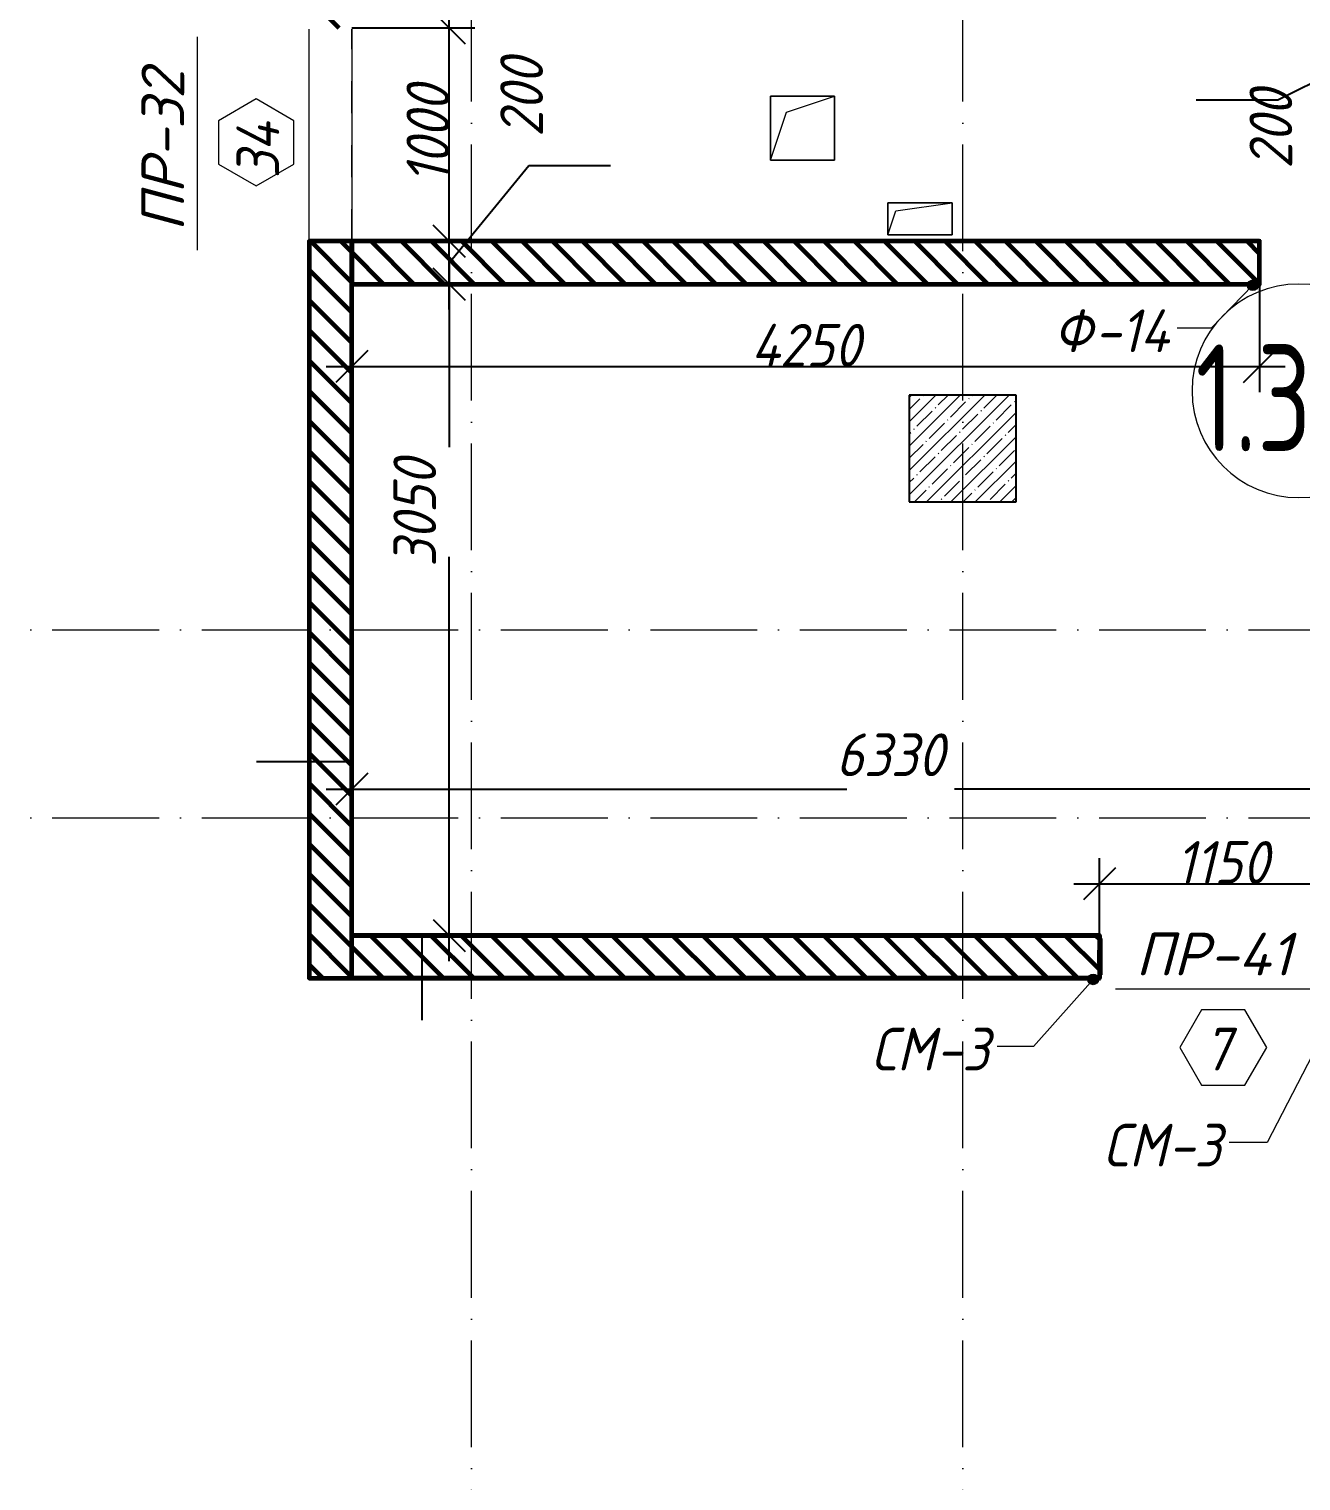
# Model space of a CAD drawing. Header units: millimetres. Extents: x 12986 to 523328, y -9759 to 30092.
# Drawn here: x 112086 to 118041, y 18165 to 24964 of the extents above; entities that cross this region are included whole.
import ezdxf

# ---------------------------------------------------------------- set-up
doc = ezdxf.new("R2010")
doc.units = ezdxf.units.MM
doc.linetypes.add('50_200_ШТРИХ_1Т_ш5_п1_п1_', pattern=[700, 500, -100, 0, -100])
doc.linetypes.add('Штрих короткий', pattern=[300, 150, -150])
for name, color, linetype, lineweight in [('5) Блок ячеистый', 160, 'Continuous', 60), ('A-ANNO-DIMS', 7, 'Continuous', 9), ('A-AREA-IDEN', 7, 'Continuous', 9), ('A-DOOR-2', 7, 'Continuous', 5), ('A-DOOR-3', 7, 'Штрих короткий', 5), ('A-DOOR-IDEN', 7, 'Continuous', 9), ('A-FLOR', 7, 'Continuous', 9), ('A-GENM', 7, 'Continuous', 9), ('A-GENM-1', 7, 'Continuous', 25), ('A-GENM-IDEN', 7, 'Continuous', 9), ('I-WALL', 7, 'Continuous', 5), ('S-COLS', 7, 'Continuous', 9), ('S-COLS-1', 7, 'Continuous', 5), ('S-COLS-2', 7, 'Continuous', 25), ('Оси-2', 7, '50_200_ШТРИХ_1Т_ш5_п1_п1_', 9)]:
    doc.layers.add(name, color=color, linetype=linetype, lineweight=lineweight)
doc.layers.add('A-WALL-2', color=7, linetype='Continuous', lineweight=13, true_color=0x000000)
doc.styles.add('ISOCPEUR_I_3', font='isocpeui.ttf', dxfattribs={"width": 0.9, "height": 200})
doc.styles.add('ISOCPEUR_I_5', font='isocpeui.ttf', dxfattribs={"height": 200})
doc.styles.add('СПДС', font='ГОСТ тип А.ttf', dxfattribs={"width": 0.9})
doc.dimstyles.new('ISO-2_0_0_9К_СРЕДНИЙ_1', dxfattribs={"dimscale": 304.8, "dimtxt": 199.196235, "dimasz": 0.492126, "dimexe": 0.393701, "dimexo": 0, "dimgap": 0, "dimtad": 1, "dimdec": 0, "dimzin": 0, "dimdsep": 46, "dimtxsty": 'ISOCPEUR_I_3', "dimblk1": 'OBLIQUE', "dimblk2": 'OBLIQUE', "dimsah": 1, "dimcen": 0.09, "dimdle": 0.393701, "dimazin": 0, "dimtfac": 1, "dimtdec": 4, "dimtix": 1, "dimtmove": 2, "dimatfit": 3, "dimfxl": 1, "dimtvp": 1, "dimtolj": 1, "dimtzin": 0, "dimarcsym": 2})
doc.dimstyles.new('ISO-2_0_0_9К_СРЕДНИЙ_6', dxfattribs={"dimscale": 304.8, "dimtxt": 199.196235, "dimasz": 0.492126, "dimexe": 0.393701, "dimexo": 0, "dimgap": 0, "dimtad": 1, "dimdec": 0, "dimzin": 0, "dimdsep": 46, "dimtxsty": 'ISOCPEUR_I_3', "dimblk1": 'OBLIQUE', "dimblk2": 'OBLIQUE', "dimsah": 1, "dimcen": 0.09, "dimdle": 0.393701, "dimazin": 0, "dimtfac": 1, "dimtdec": 4, "dimtix": 1, "dimtmove": 1, "dimatfit": 3, "dimfxl": 1, "dimtvp": 1, "dimtolj": 1, "dimtzin": 0, "dimarcsym": 2})
doc.dimstyles.new('ISO-2_0_0_9К_СРЕДНИЙ_7', dxfattribs={"dimscale": 304.8, "dimtxt": 199.196235, "dimasz": 0.492126, "dimexe": 0.393701, "dimexo": 0, "dimgap": 0, "dimtad": 1, "dimdec": 0, "dimzin": 0, "dimdsep": 46, "dimtxsty": 'ISOCPEUR_I_3', "dimblk1": 'OBLIQUE', "dimblk2": 'OBLIQUE', "dimsah": 1, "dimcen": 0.09, "dimdle": 0.393701, "dimazin": 0, "dimtfac": 1, "dimtdec": 4, "dimtix": 1, "dimtmove": 0, "dimatfit": 3, "dimfxl": 1, "dimtvp": 1, "dimtolj": 1, "dimtzin": 0, "dimarcsym": 2})
doc.dimstyles.get("Standard").update_dxf_attribs({"dimtxt": 0.18, "dimasz": 0.18, "dimexe": 0.18, "dimexo": 0.0625, "dimgap": 0.09, "dimtad": 0, "dimtih": 1, "dimtoh": 1, "dimdec": 4, "dimzin": 0, "dimdsep": 46, "dimtxsty": 'Standard', "dimcen": 0.09, "dimadec": 0, "dimazin": 0, "dimtfac": 1, "dimtdec": 4, "dimtofl": 0, "dimtmove": 0, "dimatfit": 3, "dimfxl": 1, "dimtolj": 1, "dimtzin": 0, "dimarcsym": 0})
pattern_1 = [(135, (61996.89, 0), (-70.71068, -70.71068), [])]

# ---------------------------------------------------------------- blocks, each defined once
blk = doc.blocks.new('BSC_Колонна _Прямоугольная - 500х500-21781336-АР1_Кладочный план 1 этажа')
at = {"layer": 'S-COLS-1'}
h = blk.add_hatch(dxfattribs=at)
h.set_pattern_fill('FP_41', color=256, style=0, pattern_type=2)
h.set_pattern_definition([(45, (-54460, -23000), (-57.02463, 57.02463), []), (45, (-54402.975, -23000), (-57.02463, 57.02463), [100.806, -20.161, 3.353, -16.808])])
h.paths.add_polyline_path([(-250, -250), (250, -250), (250, 250), (-250, 250)], flags=0)
at = {"layer": 'S-COLS-2'}
for p, q in [((250, 250), (-250, 250)), ((-250, 250), (-250, -250)), ((250, -250), (250, 250)), ((-250, -250), (250, -250))]:
    blk.add_line(p, q, dxfattribs=at)
blk = doc.blocks.new('AR_Отверстие прямоугольное _в плите_ - AR_Отверстие прямоугольное _в плите_-24470276-АР1_Кладочный план 1 этажа')
at = {"layer": 'A-GENM'}
for p, q in [((150, 75), (-150, 75)), ((-150, 75), (-150, -75)), ((-112.5, 37.5), (150, 75)), ((150, -75), (150, 75)), ((-150, -75), (-112.5, 37.5)), ((-150, -75), (150, -75))]:
    blk.add_line(p, q, dxfattribs=at)
blk = doc.blocks.new('AR_Отверстие прямоугольное _в плите_ - AR_Отверстие прямоугольное _в плите_-26860715-АР1_Кладочный план 1 этажа')
at = {"layer": 'A-GENM'}
for p, q in [((150, 150), (-150, 150)), ((-150, 150), (-150, -150)), ((-75, 75), (150, 150)), ((150, -150), (150, 150)), ((-150, -150), (-75, 75)), ((-150, -150), (150, -150))]:
    blk.add_line(p, q, dxfattribs=at)
blk = doc.blocks.new('Фахверк_СКБ_Уголок - Ф-14_200х4010 h _потолок _3_880_-26977327-АР1_Кладочный план 1 этажа')
at = {"layer": 'A-GENM-1'}
for p, q in [((200, 156), (125, 156)), ((125, 156), (125, 81)), ((131, 81), (131, 150)), ((131, 150), (200, 150)), ((200, 150), (200, 156)), ((125, 81), (131, 81)), ((131, 19), (125, 19)), ((125, 19), (125, -56)), ((131, -50), (131, 19)), ((125, -56), (200, -56)), ((200, -50), (131, -50)), ((200, -56), (200, -50))]:
    blk.add_line(p, q, dxfattribs=at)
blk = doc.blocks.new('Фахверк_СКБ_Уголок_Тип 2 - СМ-3_200х2230h-26671997-АР1_Кладочный план 1 этажа')
at = {"layer": 'A-GENM-1'}
for p, q in [((125, 156), (125, 81)), ((200, 156), (125, 156)), ((131, 81), (131, 150)), ((131, 150), (200, 150)), ((200, 150), (200, 156)), ((125, 81), (131, 81)), ((131, 19), (125, 19)), ((125, 19), (125, -56)), ((131, -50), (131, 19)), ((125, -56), (200, -56)), ((200, -50), (131, -50)), ((200, -56), (200, -50))]:
    blk.add_line(p, q, dxfattribs=at)
blk = doc.blocks.new('Стойка_Влож_Полоса боковая - Полоса-27101091-АР1_Кладочный план 1 этажа')
at = {"layer": 'A-GENM'}
for p, q in [((-5, 85), (0, 85)), ((-5, -85), (-5, 85)), ((0, 31), (0, -31)), ((0, -85), (-5, -85))]:
    blk.add_line(p, q, dxfattribs=at)
blk = doc.blocks.new('Проем_Дверь_БезПР - 1000х1500 h-26964417-АР1_Кладочный план 1 этажа')
at = {"layer": 'A-DOOR-3'}
for p, q in [((500, 100), (-494, 100)), ((500, -100), (-494, -100))]:
    blk.add_line(p, q, dxfattribs=at)
blk = doc.blocks.new('AAR_СКБ_Марка_Двери_Перемычка и проем - Марка перемычки и проема-25306769-АР1_Кладочный план 1 этажа')
at = {"layer": 'A-DOOR-IDEN'}
for p, q in [((-5, 0), (5, 0)), ((-0.968, -0.984), (-1.986, -2.747)), ((1.067, -0.984), (-0.968, -0.984)), ((2.085, -2.747), (1.067, -0.984)), ((-1.986, -2.747), (-0.968, -4.509)), ((1.067, -4.509), (2.085, -2.747)), ((-0.968, -4.509), (1.067, -4.509))]:
    blk.add_line(p, q, dxfattribs=at)
blk = doc.blocks.new('DIMBLOCK584-АР1_Кладочный план 1 этажа')
at = {"layer": 'A-ANNO-DIMS', "color": 0, "lineweight": -2, "transparency": 16777216}
for p, q in [((113946.8, 20720), (113925.2, 20720)), ((113925.4, 20719.8), (113925.4, 20520.2)), ((113946.8, 20520), (113925.2, 20520)), ((113925.4, 20520), (113925.4, 20323.6)), ((113925.4, 20323.6), (113925.2, 20323.6))]:
    blk.add_line(p, q, dxfattribs=at)
at = {"layer": 'A-ANNO-DIMS', "color": 0, "transparency": 16777216}
for points in [[(113925.3, 20719.8), (113925.4, 20719.8), (113925.4, 20720)], [(113925.3, 20520.2), (113925.4, 20520.2), (113925.4, 20520)]]:
    blk.add_solid(points, dxfattribs=at)
at = {"layer": 'Defpoints', "color": 0, "transparency": 16777216}
for p in [(113925.4, 20720), (113946.9, 20720), (113946.9, 20520)]:
    blk.add_point(p, dxfattribs=at)
at = {"layer": 'A-ANNO-DIMS', "color": 0, "transparency": 16777216, "insert": (113924.9, 20096.1), "char_height": 0.18, "width": 455.087, "attachment_point": 1, "rotation": 90, "line_spacing_factor": 1.149209}
blk.add_mtext('\\A1;200.0000', dxfattribs=at)
blk = doc.blocks.new('_Oblique')
at = {"color": 0, "linetype": 'ByBlock', "lineweight": -2}
blk.add_line((-0.5, -0.5), (0.5, 0.5), dxfattribs=at)
blk = doc.blocks.new('DIMBLOCK585-АР1_Кладочный план 1 этажа')
at = {"layer": 'A-ANNO-DIMS', "color": 0, "lineweight": -2, "transparency": 16777216}
for p, q in [((114052.9, 23890), (114052.9, 23005.4)), ((113946.9, 23770), (114172.9, 23770)), ((114052.9, 20600), (114052.9, 22492.5)), ((113946.9, 20720), (114172.9, 20720))]:
    blk.add_line(p, q, dxfattribs=at)
at = {"layer": 'Defpoints', "color": 0, "transparency": 16777216}
for p in [(113946.9, 23770), (114052.9, 23770), (113946.9, 20720)]:
    blk.add_point(p, dxfattribs=at)
at = {"layer": 'A-ANNO-DIMS', "color": 0, "lineweight": -2, "transparency": 16777216, "xscale": 150, "yscale": 150, "zscale": 150}
for p, rotation in [((114052.9, 23770), 90), ((114052.9, 20720), 270)]:
    blk.add_blockref('_Oblique', p, dxfattribs=dict(at, rotation=rotation))
at = {"layer": 'A-ANNO-DIMS', "color": 0, "transparency": 16777216, "insert": (113791.6, 22445.6), "char_height": 200, "width": 606.782, "attachment_point": 1, "rotation": 90, "line_spacing_factor": 1.149209, "style": 'ISOCPEUR_I_3'}
blk.add_mtext('\\A1;3050', dxfattribs=at)
blk = doc.blocks.new('DIMBLOCK586-АР1_Кладочный план 1 этажа')
at = {"layer": 'A-ANNO-DIMS', "color": 0, "lineweight": -2, "transparency": 16777216}
for p, q in [((113396.9, 21532.2), (113150.5, 21532.2)), ((113396.9, 21510.4), (113396.9, 21532.4)), ((113596.7, 21532.2), (113397.1, 21532.2)), ((113596.9, 21510.4), (113596.9, 21532.4))]:
    blk.add_line(p, q, dxfattribs=at)
at = {"layer": 'A-ANNO-DIMS', "color": 0, "transparency": 16777216}
for points in [[(113397.1, 21532.3), (113397.1, 21532.2), (113396.9, 21532.2)], [(113596.7, 21532.3), (113596.7, 21532.2), (113596.9, 21532.2)]]:
    blk.add_solid(points, dxfattribs=at)
at = {"layer": 'Defpoints', "color": 0, "transparency": 16777216}
for p in [(113396.9, 21510.3), (113596.9, 21532.2), (113596.9, 21510.3)]:
    blk.add_point(p, dxfattribs=at)
at = {"layer": 'A-ANNO-DIMS', "color": 0, "transparency": 16777216, "insert": (112922.3, 21532.4), "char_height": 0.18, "width": 455.087, "attachment_point": 1, "line_spacing_factor": 1.149209}
blk.add_mtext('\\A1;200.0000', dxfattribs=at)
blk = doc.blocks.new('DIMBLOCK587-АР1_Кладочный план 1 этажа')
at = {"layer": 'A-ANNO-DIMS', "color": 0, "lineweight": -2, "transparency": 16777216}
for p, q in [((113596.9, 21510.3), (113596.9, 21284.3)), ((119926.9, 21510.3), (119926.9, 21284.3)), ((113476.9, 21404.3), (115914.3, 21404.3)), ((120046.9, 21404.3), (116418.9, 21404.3))]:
    blk.add_line(p, q, dxfattribs=at)
at = {"layer": 'Defpoints', "color": 0, "transparency": 16777216}
for p in [(113596.9, 21510.3), (119926.9, 21510.3), (119926.9, 21404.3)]:
    blk.add_point(p, dxfattribs=at)
at = {"layer": 'A-ANNO-DIMS', "color": 0, "lineweight": -2, "transparency": 16777216, "xscale": 150, "yscale": 150, "zscale": 150, "rotation": 180}
blk.add_blockref('_Oblique', (113596.9, 21404.3), dxfattribs=at)
at = {"layer": 'A-ANNO-DIMS', "color": 0, "lineweight": -2, "transparency": 16777216, "xscale": 150, "yscale": 150, "zscale": 150}
blk.add_blockref('_Oblique', (119926.9, 21404.3), dxfattribs=at)
at = {"layer": 'A-ANNO-DIMS', "color": 0, "transparency": 16777216, "insert": (115863.2, 21665.6), "char_height": 200, "width": 606.782, "attachment_point": 1, "line_spacing_factor": 1.149209, "style": 'ISOCPEUR_I_3'}
blk.add_mtext('\\A1;6330', dxfattribs=at)
blk = doc.blocks.new('DIMBLOCK664-АР1_Кладочный план 1 этажа')
at = {"layer": 'A-ANNO-DIMS', "color": 0, "lineweight": -2, "transparency": 16777216}
for p, q in [((118372.2, 25070), (118372.2, 24630)), ((119343.8, 24950), (118252.2, 24950)), ((118372.2, 24850), (117932.9, 24631.2)), ((119346.9, 24750), (118252.2, 24750)), ((117932.9, 24631.2), (117550.6, 24631.2))]:
    blk.add_line(p, q, dxfattribs=at)
at = {"layer": 'Defpoints', "color": 0, "transparency": 16777216}
for p in [(119343.8, 24950), (118372.2, 24750), (119346.9, 24750)]:
    blk.add_point(p, dxfattribs=at)
at = {"layer": 'A-ANNO-DIMS', "color": 0, "lineweight": -2, "transparency": 16777216, "xscale": 150, "yscale": 150, "zscale": 150}
for p, rotation in [((118372.2, 24950), 90), ((118372.2, 24750), 270)]:
    blk.add_blockref('_Oblique', p, dxfattribs=dict(at, rotation=rotation))
at = {"layer": 'A-ANNO-DIMS', "color": 0, "transparency": 16777216, "insert": (117799.6, 24309.5), "char_height": 200, "width": 455.087, "attachment_point": 1, "rotation": 90, "line_spacing_factor": 1.149209, "style": 'ISOCPEUR_I_3'}
blk.add_mtext('\\A1;200', dxfattribs=at)
blk = doc.blocks.new('DIMBLOCK761-АР1_Кладочный план 1 этажа')
at = {"layer": 'A-ANNO-DIMS', "color": 0, "lineweight": -2, "transparency": 16777216}
for p, q in [((117846.9, 23770), (117846.9, 23263.3)), ((113596.9, 23489.3), (113596.9, 23263.3)), ((113476.9, 23383.3), (117966.9, 23383.3))]:
    blk.add_line(p, q, dxfattribs=at)
at = {"layer": 'Defpoints', "color": 0, "transparency": 16777216}
for p in [(117846.9, 23770), (113596.9, 23489.3), (117846.9, 23383.3)]:
    blk.add_point(p, dxfattribs=at)
at = {"layer": 'A-ANNO-DIMS', "color": 0, "lineweight": -2, "transparency": 16777216, "xscale": 150, "yscale": 150, "zscale": 150, "rotation": 180}
blk.add_blockref('_Oblique', (113596.9, 23383.3), dxfattribs=at)
at = {"layer": 'A-ANNO-DIMS', "color": 0, "lineweight": -2, "transparency": 16777216, "xscale": 150, "yscale": 150, "zscale": 150}
blk.add_blockref('_Oblique', (117846.9, 23383.3), dxfattribs=at)
at = {"layer": 'A-ANNO-DIMS', "color": 0, "transparency": 16777216, "insert": (115721.9, 23483.3), "char_height": 200, "width": 625.17, "attachment_point": 5, "style": 'ISOCPEUR_I_3'}
blk.add_mtext('\\A1;4250', dxfattribs=at)
blk = doc.blocks.new('DIMBLOCK762-АР1_Кладочный план 1 этажа')
at = {"layer": 'A-ANNO-DIMS', "color": 0, "lineweight": -2, "transparency": 16777216}
for p, q in [((117096.9, 20720), (117096.9, 21081.5)), ((118246.9, 20696.1), (118246.9, 21081.5)), ((116976.9, 20961.5), (118366.9, 20961.5))]:
    blk.add_line(p, q, dxfattribs=at)
at = {"layer": 'Defpoints', "color": 0, "transparency": 16777216}
for p in [(118246.9, 20961.5), (117096.9, 20720), (118246.9, 20696.1)]:
    blk.add_point(p, dxfattribs=at)
at = {"layer": 'A-ANNO-DIMS', "color": 0, "lineweight": -2, "transparency": 16777216, "xscale": 150, "yscale": 150, "zscale": 150, "rotation": 180}
blk.add_blockref('_Oblique', (117096.9, 20961.5), dxfattribs=at)
at = {"layer": 'A-ANNO-DIMS', "color": 0, "lineweight": -2, "transparency": 16777216, "xscale": 150, "yscale": 150, "zscale": 150}
blk.add_blockref('_Oblique', (118246.9, 20961.5), dxfattribs=at)
at = {"layer": 'A-ANNO-DIMS', "color": 0, "transparency": 16777216, "insert": (117671.9, 21061.5), "char_height": 200, "width": 514.846, "attachment_point": 5, "style": 'ISOCPEUR_I_3'}
blk.add_mtext('\\A1;1150', dxfattribs=at)
blk = doc.blocks.new('DIMBLOCK764-АР1_Кладочный план 1 этажа')
at = {"layer": 'A-ANNO-DIMS', "color": 0, "lineweight": -2, "transparency": 16777216}
for p, q in [((114052.9, 23870), (114425.2, 24325.5)), ((114425.2, 24325.5), (114807.6, 24325.5)), ((114052.9, 23650), (114052.9, 24090)), ((113596.9, 23970), (114172.9, 23970)), ((113946.9, 23770), (114172.9, 23770))]:
    blk.add_line(p, q, dxfattribs=at)
at = {"layer": 'Defpoints', "color": 0, "transparency": 16777216}
for p in [(113596.9, 23970), (114052.9, 23970), (113946.9, 23770)]:
    blk.add_point(p, dxfattribs=at)
at = {"layer": 'A-ANNO-DIMS', "color": 0, "lineweight": -2, "transparency": 16777216, "xscale": 150, "yscale": 150, "zscale": 150}
for p, rotation in [((114052.9, 23970), 90), ((114052.9, 23770), 270)]:
    blk.add_blockref('_Oblique', p, dxfattribs=dict(at, rotation=rotation))
at = {"layer": 'A-ANNO-DIMS', "color": 0, "transparency": 16777216, "insert": (114291.9, 24458.8), "char_height": 200, "width": 455.087, "attachment_point": 1, "rotation": 90, "line_spacing_factor": 1.149209, "style": 'ISOCPEUR_I_3'}
blk.add_mtext('\\A1;200', dxfattribs=at)
blk = doc.blocks.new('DIMBLOCK765-АР1_Кладочный план 1 этажа')
at = {"layer": 'A-ANNO-DIMS', "color": 0, "lineweight": -2, "transparency": 16777216}
for p, q in [((114052.9, 23850), (114052.9, 25090)), ((113596.9, 24970), (114172.9, 24970)), ((113596.9, 23970), (114172.9, 23970))]:
    blk.add_line(p, q, dxfattribs=at)
at = {"layer": 'Defpoints', "color": 0, "transparency": 16777216}
for p in [(113596.9, 24970), (114052.9, 24970), (113596.9, 23970)]:
    blk.add_point(p, dxfattribs=at)
at = {"layer": 'A-ANNO-DIMS', "color": 0, "lineweight": -2, "transparency": 16777216, "xscale": 150, "yscale": 150, "zscale": 150}
for p, rotation in [((114052.9, 24970), 90), ((114052.9, 23970), 270)]:
    blk.add_blockref('_Oblique', p, dxfattribs=dict(at, rotation=rotation))
at = {"layer": 'A-ANNO-DIMS', "color": 0, "transparency": 16777216, "insert": (113952.9, 24470), "char_height": 200, "width": 560.814, "attachment_point": 5, "rotation": 90, "style": 'ISOCPEUR_I_3'}
blk.add_mtext('\\A1;1000', dxfattribs=at)
blk = doc.blocks.new('DIMBLOCK766-АР1_Кладочный план 1 этажа')
at = {"layer": 'A-ANNO-DIMS', "color": 0, "lineweight": -2, "transparency": 16777216}
for p, q in [((114052.9, 24850), (114052.9, 25670)), ((113596.9, 25550), (114172.9, 25550)), ((113596.9, 24970), (114172.9, 24970))]:
    blk.add_line(p, q, dxfattribs=at)
at = {"layer": 'Defpoints', "color": 0, "transparency": 16777216}
for p in [(113596.9, 25550), (114052.9, 25550), (113596.9, 24970)]:
    blk.add_point(p, dxfattribs=at)
at = {"layer": 'A-ANNO-DIMS', "color": 0, "lineweight": -2, "transparency": 16777216, "xscale": 150, "yscale": 150, "zscale": 150}
for p, rotation in [((114052.9, 25550), 90), ((114052.9, 24970), 270)]:
    blk.add_blockref('_Oblique', p, dxfattribs=dict(at, rotation=rotation))
at = {"layer": 'A-ANNO-DIMS', "color": 0, "transparency": 16777216, "insert": (113952.9, 25260), "char_height": 200, "width": 455.087, "attachment_point": 5, "rotation": 90, "style": 'ISOCPEUR_I_3'}
blk.add_mtext('\\A1;580', dxfattribs=at)
blk = doc.blocks.new('Марка_Помещения - Номер-25198446-Объем проектирования 1 этажа')
at = {"layer": 'A-AREA-IDEN'}
for start, end in [(360, 180), (180, 360)]:
    blk.add_arc((0, 0), 2.5, start, end, dxfattribs=at)

msp = doc.modelspace()

# ---------------------------------------------------------------- hatches: boundary and pattern name
at = {"layer": '5) Блок ячеистый'}
h = msp.add_hatch(dxfattribs=at)
h.set_pattern_fill('FP_3', color=256, style=0, pattern_type=2)
h.set_pattern_definition(pattern_1)
h.paths.add_polyline_path([(113396.89326, 20519.99998), (113596.89326, 20519.99998), (113596.89326, 23969.99994), (113396.89326, 23969.99994)], flags=0)
h.paths.add_polyline_path([(113596.89326, 24969.99994), (113596.89326, 25549.99982), (113396.89326, 25549.99982), (113396.89326, 24969.99994), (113527.89326, 24969.99994)], flags=0)
h.paths.add_polyline_path([(113396.89326, 26499.99982), (113596.89326, 26499.99982), (113596.89326, 26899.99982), (113396.89326, 26899.99982), (113396.89326, 26568.99982)], flags=0)
h = msp.add_hatch(dxfattribs=at)
h.set_pattern_fill('FP_3', color=256, style=0, pattern_type=2)
h.set_pattern_definition(pattern_1)
h.paths.add_polyline_path([(117680.71172, 23769.99994), (117846.89326, 23769.99994), (117846.89326, 23969.99994), (113596.89326, 23969.99994), (113596.89326, 23769.99994), (114616.18047, 23769.99994)], flags=0)
h = msp.add_hatch(dxfattribs=at)
h.set_pattern_fill('FP_3', color=256, style=0, pattern_type=2)
h.set_pattern_definition(pattern_1)
h.paths.add_polyline_path([(118246.89326, 20519.99998), (120126.89328, 20519.99998), (120126.89328, 20719.99998), (118246.89326, 20719.99998), (118246.89326, 20588.99998)], flags=0)
h.paths.add_polyline_path([(117027.89326, 20519.99998), (117096.89326, 20519.99998), (117096.89326, 20719.99998), (113596.89326, 20719.99998), (113596.89326, 20519.99998), (114616.18047, 20519.99998)], flags=0)
at = {"layer": 'A-GENM-IDEN'}
h = msp.add_hatch(color=256, dxfattribs=at)
edge = h.paths.add_edge_path(flags=0)
edge.add_arc((117815.39326, 23763.99994), 25, 0, 360)
h = msp.add_hatch(color=256, dxfattribs=at)
edge = h.paths.add_edge_path(flags=0)
edge.add_arc((117067.89326, 20513.99998), 25, 0, 360)

# ---------------------------------------------------------------- linework, layer by layer
at = {"layer": '5) Блок ячеистый'}
for p, q in [((113396.89326, 23969.99994), (113396.89326, 20519.99998)), ((117777.89326, 23969.99994), (113396.89326, 23969.99994)), ((113596.89326, 20719.99998), (113596.89326, 23769.99994)), ((113596.89326, 23769.99994), (117777.89326, 23769.99994)), ((117027.89326, 20719.99998), (113596.89326, 20719.99998)), ((117096.89326, 20588.99998), (117096.89326, 20650.99998)), ((113396.89326, 20519.99998), (117027.89326, 20519.99998))]:
    msp.add_line(p, q, dxfattribs=at)
for points in [[(113596.89326, 23969.99994), (113396.89326, 23969.99994), (113396.89326, 20519.99998), (113596.89326, 20519.99998)], [(117846.89326, 23969.99994), (113596.89326, 23969.99994), (113596.89326, 23769.99994), (117846.89326, 23769.99994)], [(113596.89326, 20719.99998), (117096.89326, 20719.99998), (117096.89326, 20519.99998), (113596.89326, 20519.99998)]]:
    msp.add_lwpolyline(points, close=True, dxfattribs=at)
at = {"layer": 'A-FLOR'}
for p, q in [((115556.89325, 24650.00007), (115856.89325, 24650.00007)), ((115556.89325, 24350.00007), (115556.89325, 24650.00007)), ((115856.89325, 24650.00007), (115856.89325, 24350.00007)), ((115856.89325, 24350.00007), (115556.89325, 24350.00007)), ((116106.89325, 24150.00007), (116406.89325, 24150.00007)), ((116106.89325, 24000.00007), (116106.89325, 24150.00007)), ((116406.89325, 24150.00007), (116406.89325, 24000.00007)), ((116406.89325, 24000.00007), (116106.89325, 24000.00007))]:
    msp.add_line(p, q, dxfattribs=at)
at = {"layer": 'A-GENM-IDEN'}
for p, q in [((117815.39326, 23763.99994), (117619.91347, 23563.45079)), ((117619.91347, 23563.45079), (117461.53923, 23563.45079)), ((117067.89326, 20513.99998), (116788.89196, 20199.72703)), ((118275.89326, 20513.99998), (117882.43045, 19750.17857)), ((116788.89196, 20199.72703), (116617.61914, 20199.72703)), ((117882.43045, 19750.17857), (117704.4246, 19750.17857))]:
    msp.add_line(p, q, dxfattribs=at)
for centre in [(117815.39326, 23763.99994), (117067.89326, 20513.99998)]:
    msp.add_circle(centre, 25, dxfattribs=at)
at = {"layer": 'A-WALL-2'}
msp.add_line((117846.89326, 23838.99994), (117846.89326, 23900.99994), dxfattribs=at)
at = {"layer": 'I-WALL'}
for p, q in [((113396.89326, 23969.99994), (113396.89326, 24963.99994)), ((113596.89326, 24963.99994), (113596.89326, 23969.99994))]:
    msp.add_line(p, q, dxfattribs=at)
at = {"layer": 'Оси-2'}
for p, q in [((114156.89325, -4080), (114156.89325, 28636.94316)), ((116456.89325, -4080), (116456.89325, 28636.94316)), ((57586.89328, 22150.00007), (187948.52131, 22150.00007)), ((57586.89328, 21270), (187948.52131, 21270))]:
    msp.add_line(p, q, dxfattribs=at)

# ---------------------------------------------------------------- block references
at = {"layer": 'A-AREA-IDEN', "xscale": 199.9999999999999, "yscale": 199.9999999999999, "zscale": 199.9999999999999}
msp.add_blockref('Марка_Помещения - Номер-25198446-Объем проектирования 1 этажа', (118030.93652, 23269.88219), dxfattribs=at)
at = {"layer": 'A-DOOR-2', "rotation": 269.9999999999999}
msp.add_blockref('Проем_Дверь_БезПР - 1000х1500 h-26964417-АР1_Кладочный план 1 этажа', (113496.89326, 24469.99994), dxfattribs=at)
at = {"layer": 'A-DOOR-IDEN', "xscale": 99.99999999999993, "yscale": 99.99999999999993, "zscale": 99.99999999999993, "rotation": 89.99999999999982}
msp.add_blockref('AAR_СКБ_Марка_Двери_Перемычка и проем - Марка перемычки и проема-25306769-АР1_Кладочный план 1 этажа', (112874.62489, 24428.03072), dxfattribs=at)
at = {"layer": 'A-DOOR-IDEN', "xscale": 99.99999999999993, "yscale": 99.99999999999993, "zscale": 99.99999999999993}
msp.add_blockref('AAR_СКБ_Марка_Двери_Перемычка и проем - Марка перемычки и проема-25306769-АР1_Кладочный план 1 этажа', (117671.89326, 20469.98299), dxfattribs=at)
at = {"layer": 'A-GENM'}
for name, p in [('AR_Отверстие прямоугольное _в плите_ - AR_Отверстие прямоугольное _в плите_-26860715-АР1_Кладочный план 1 этажа', (115706.89325, 24500.00007)), ('AR_Отверстие прямоугольное _в плите_ - AR_Отверстие прямоугольное _в плите_-24470276-АР1_Кладочный план 1 этажа', (116256.89325, 24075.00007))]:
    msp.add_blockref(name, p, dxfattribs=at)
at = {"layer": 'A-GENM', "rotation": 180}
msp.add_blockref('Стойка_Влож_Полоса боковая - Полоса-27101091-АР1_Кладочный план 1 этажа', (117102.89326, 20619.99998), dxfattribs=at)
at = {"layer": 'A-GENM-1', "rotation": 180}
for name, p in [('Фахверк_СКБ_Уголок - Ф-14_200х4010 h _потолок _3_880_-26977327-АР1_Кладочный план 1 этажа', (117977.89326, 23919.99994)), ('Фахверк_СКБ_Уголок_Тип 2 - СМ-3_200х2230h-26671997-АР1_Кладочный план 1 этажа', (117227.89326, 20669.99998))]:
    msp.add_blockref(name, p, dxfattribs=at)
at = {"layer": 'S-COLS'}
msp.add_blockref('BSC_Колонна _Прямоугольная - 500х500-21781336-АР1_Кладочный план 1 этажа', (116456.89328, 22999.99992), dxfattribs=at)

# ---------------------------------------------------------------- texts
at = {"layer": 'A-AREA-IDEN', "insert": (117547.17023, 23487.0008), "char_height": 500, "width": 1212.1515, "attachment_point": 1, "style": 'СПДС'}
msp.add_mtext('1.39', dxfattribs=at)
at = {"layer": 'A-DOOR-IDEN', "insert": (113057.26627, 24264.43219), "char_height": 200, "width": 346.329, "attachment_point": 1, "rotation": 90, "style": 'ISOCPEUR_I_3'}
msp.add_mtext('34', dxfattribs=at)
at = {"layer": 'A-DOOR-IDEN', "insert": (117585.69474, 20287.34161), "char_height": 200, "width": 158.734125, "attachment_point": 1, "style": 'ISOCPEUR_I_3'}
msp.add_mtext('\\fISOCPEUR|b0|i1|c204|p34|;\\W.9;7', dxfattribs=at)
at = {"layer": 'A-GENM-IDEN', "char_height": 200, "attachment_point": 1, "rotation": 90, "style": 'ISOCPEUR_I_5'}
for s, insert, width in [('-32', (112612.15093, 24359.70412), 529.11375), ('ПР', (112612.15093, 24015.74579), 416.8775)]:
    msp.add_mtext(s, dxfattribs=dict(at, insert=insert, width=width))
at = {"layer": 'A-GENM-IDEN', "char_height": 200, "attachment_point": 1}
for s, insert, width, style in [('\\fISOCPEUR|b0|i1|c204|p34|;\\W.9;Ф', (116883.73923, 23651.06537), 230.886, 'ISOCPEUR_I_3'), ('-14', (117074.23923, 23651.06537), 461.772, 'ISOCPEUR_I_3'), ('ПР', (117266.10833, 20732.45695), 416.8775, 'ISOCPEUR_I_5'), ('-41', (117610.06667, 20732.45695), 513.08, 'ISOCPEUR_I_5'), ('СМ', (116028.25976, 20287.34161), 367.9745625, 'ISOCPEUR_I_3'), ('-3', (116331.86914, 20287.34161), 317.46825, 'ISOCPEUR_I_3'), ('СМ', (117115.06522, 19837.79315), 367.9745625, 'ISOCPEUR_I_3'), ('-3', (117418.6746, 19837.79315), 317.46825, 'ISOCPEUR_I_3')]:
    msp.add_mtext(s, dxfattribs=dict(at, insert=insert, width=width, style=style))

# ---------------------------------------------------------------- dimensions: what is measured, and where the dimension line sits
at = {"layer": 'A-ANNO-DIMS'}
for base, p1, p2, override, picture, middle in [((114052.93821, 25549.99982), (113596.89326, 24969.99994), (113596.89326, 25549.99982), {"dimpost": '<>', "dimfxl": 579.999885}, 'DIMBLOCK766-АР1_Кладочный план 1 этажа', (113952.93821, 25259.99988)), ((114052.93821, 24969.99994), (113596.89326, 23969.99994), (113596.89326, 24969.99994), {"dimpost": '<>', "dimfxl": 1000}, 'DIMBLOCK765-АР1_Кладочный план 1 этажа', (113952.93821, 24469.99994))]:
    dim = msp.add_linear_dim(base=base, p1=p1, p2=p2, angle=90, dimstyle='ISO-2_0_0_9К_СРЕДНИЙ_7', override=override, dxfattribs=at)
    dim.commit()
    dim.dimension.update_dxf_attribs({"geometry": picture, "text_midpoint": middle})
for base, p1, p2, dimstyle, override, picture, middle in [((118372.19294, 24749.99993), (119343.84526, 24949.99993), (119346.89326, 24749.99993), 'ISO-2_0_0_9К_СРЕДНИЙ_6', {"dimpost": '<>', "dimfxl": 200.023224}, 'DIMBLOCK664-АР1_Кладочный план 1 этажа', (117932.93173, 24631.22819)), ((114052.93821, 23969.99994), (113946.87219, 23769.99994), (113596.89326, 23969.99994), 'ISO-2_0_0_9К_СРЕДНИЙ_6', {"dimpost": '<>', "dimfxl": 403.094592}, 'DIMBLOCK764-АР1_Кладочный план 1 этажа', (114425.23236, 24325.50524)), ((114052.93821, 23769.99994), (113946.87219, 20719.99998), (113946.87219, 23769.99994), 'ISO-2_0_0_9К_СРЕДНИЙ_1', {"dimpost": '<>', "dimfxl": 3049.999954}, 'DIMBLOCK585-АР1_Кладочный план 1 этажа', (113924.98039, 22748.95551))]:
    dim = msp.add_linear_dim(base=base, p1=p1, p2=p2, angle=90, dimstyle=dimstyle, override=override, dxfattribs=at)
    dim.commit()
    dim.dimension.update_dxf_attribs({"geometry": picture, "text_midpoint": middle, "dimtype": 160, "text_rotation": 90})
for base, p1, p2, override, picture, middle in [((117846.89326, 23383.2679), (113596.89326, 23489.33392), (117846.89326, 23769.99994), {"dimpost": '<>', "dimfxl": 4259.257377}, 'DIMBLOCK761-АР1_Кладочный план 1 этажа', (115721.89326, 23483.2679)), ((118246.89326, 20961.53945), (117096.89326, 20719.99998), (118246.89326, 20696.13498), {"dimpost": '<>', "dimfxl": 1150.247599}, 'DIMBLOCK762-АР1_Кладочный план 1 этажа', (117671.89326, 21061.53945))]:
    dim = msp.add_linear_dim(base=base, p1=p1, p2=p2, dimstyle='ISO-2_0_0_9К_СРЕДНИЙ_7', override=override, dxfattribs=at)
    dim.commit()
    dim.dimension.update_dxf_attribs({"geometry": picture, "text_midpoint": middle})
dim = msp.add_linear_dim(base=(119926.89328, 21404.28094), p1=(113596.89326, 21510.34696), p2=(119926.89328, 21510.34696), dimstyle='ISO-2_0_0_9К_СРЕДНИЙ_1', override={"dimpost": '<>', "dimfxl": 6330.00002}, dxfattribs=at)
dim.commit()
dim.dimension.update_dxf_attribs({"geometry": 'DIMBLOCK587-АР1_Кладочный план 1 этажа', "text_midpoint": (116166.61905, 21532.23876), "dimtype": 160})
dim = msp.add_linear_dim(base=(113596.89326, 21532.23876), p1=(113396.89326, 21510.34696), p2=(113596.89326, 21510.34696), dimstyle='Standard', dxfattribs=at)
dim.commit()
dim.dimension.update_dxf_attribs({"geometry": 'DIMBLOCK586-АР1_Кладочный план 1 этажа', "text_midpoint": (113149.84532, 21532.23876), "dimtype": 160})
dim = msp.add_linear_dim(base=(113925.37039, 20719.99998), p1=(113946.87219, 20519.99998), p2=(113946.87219, 20719.99998), angle=90, dimstyle='Standard', dxfattribs=at)
dim.commit()
dim.dimension.update_dxf_attribs({"geometry": 'DIMBLOCK584-АР1_Кладочный план 1 этажа', "text_midpoint": (113924.98039, 20323.63948), "dimtype": 160, "text_rotation": 90})

doc.saveas('drawing.dxf')
